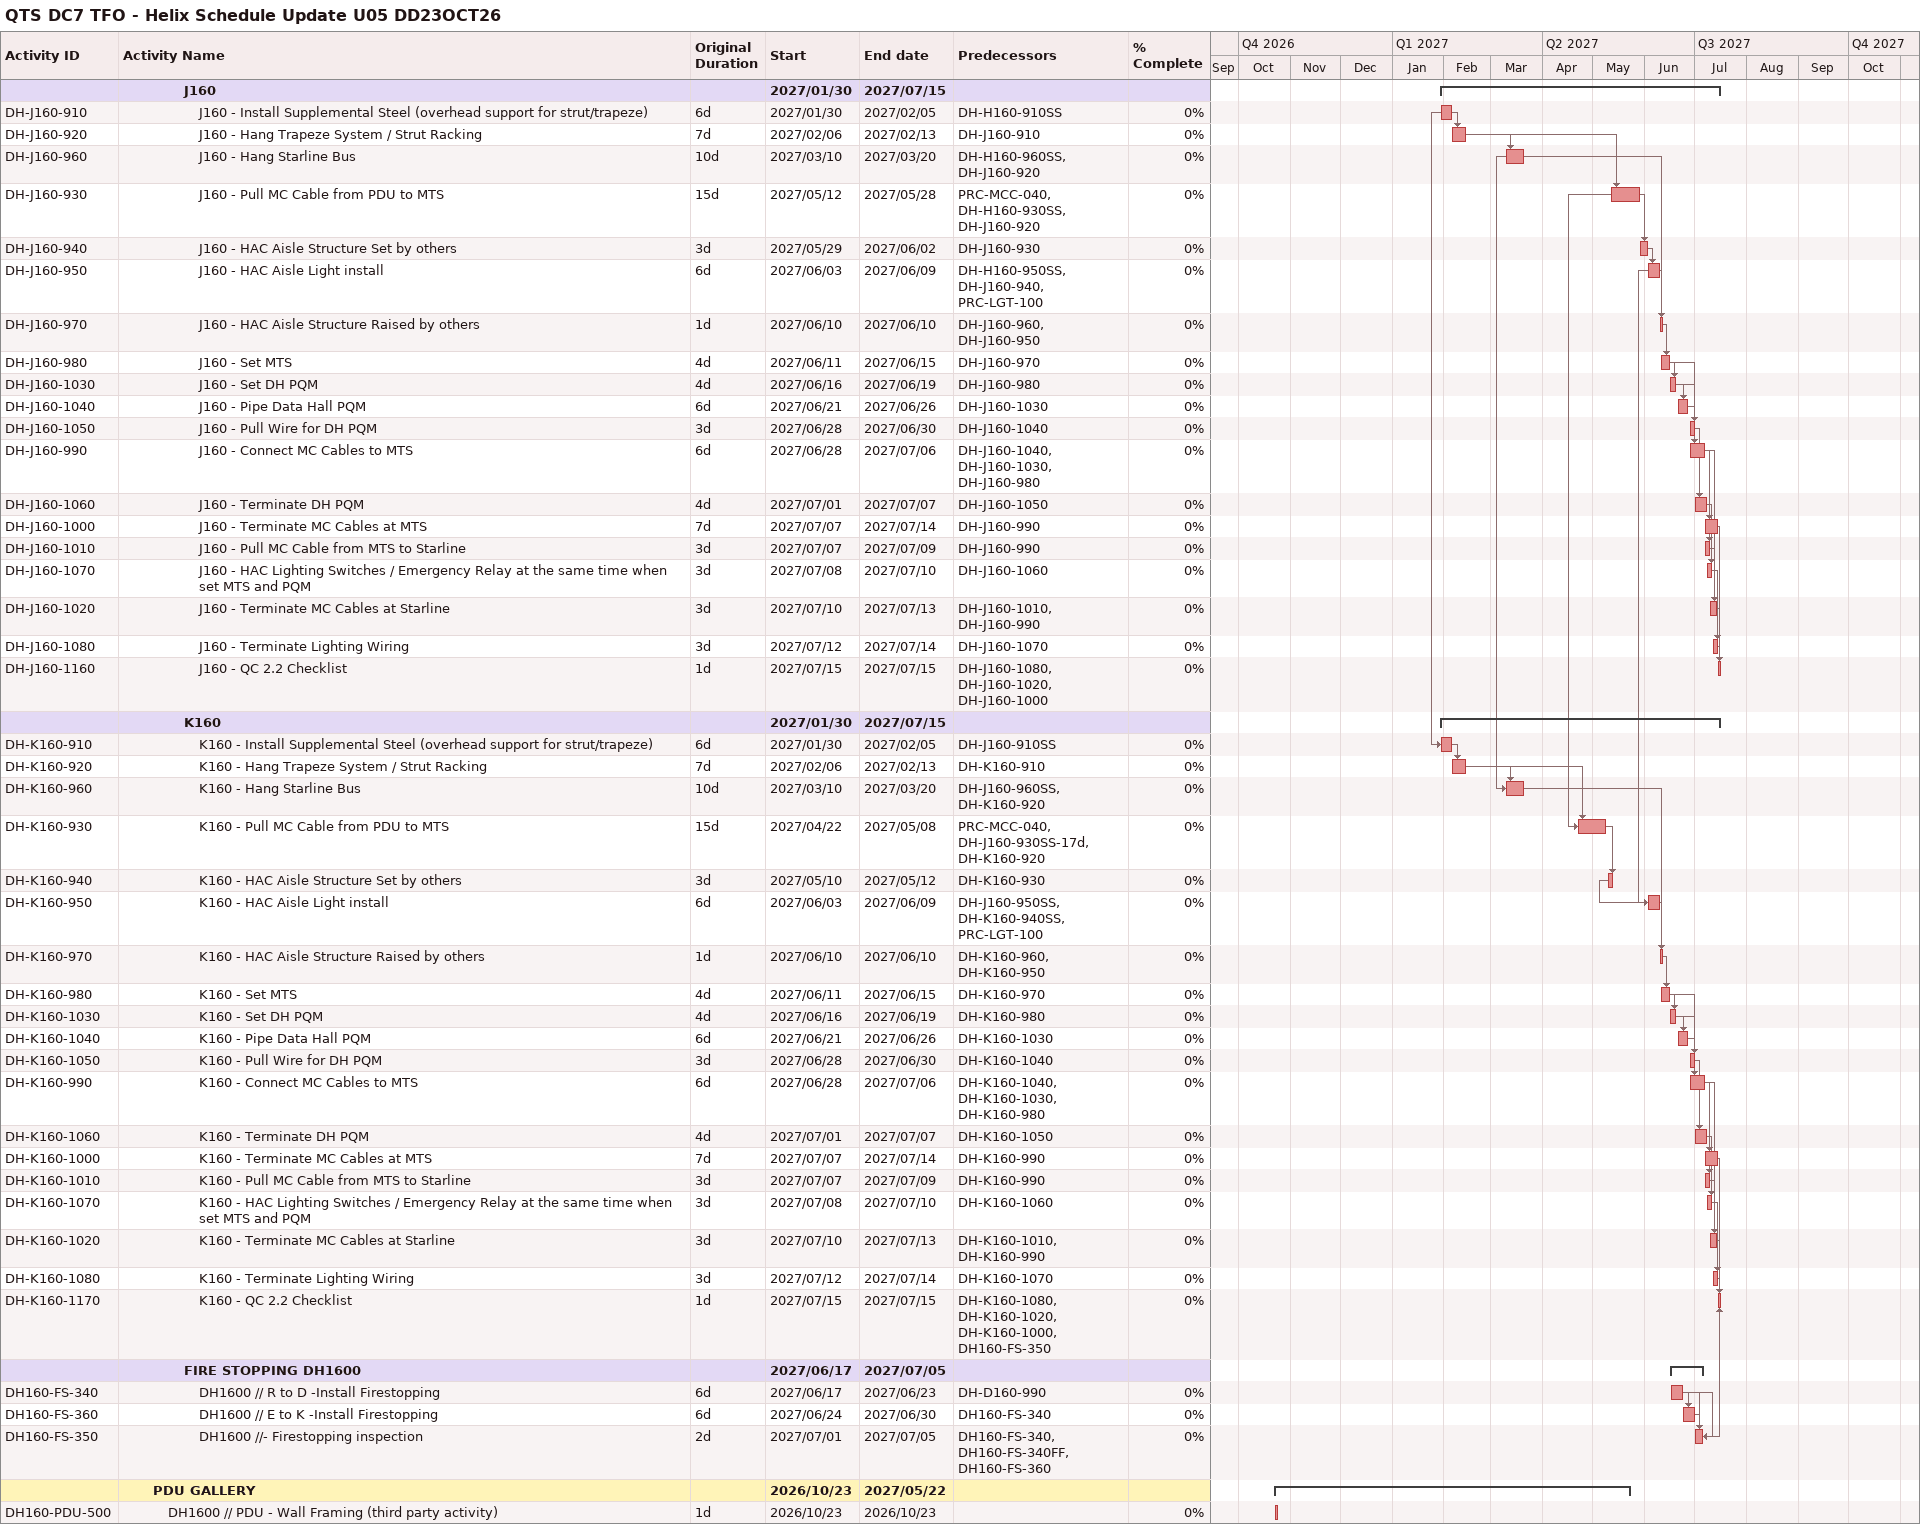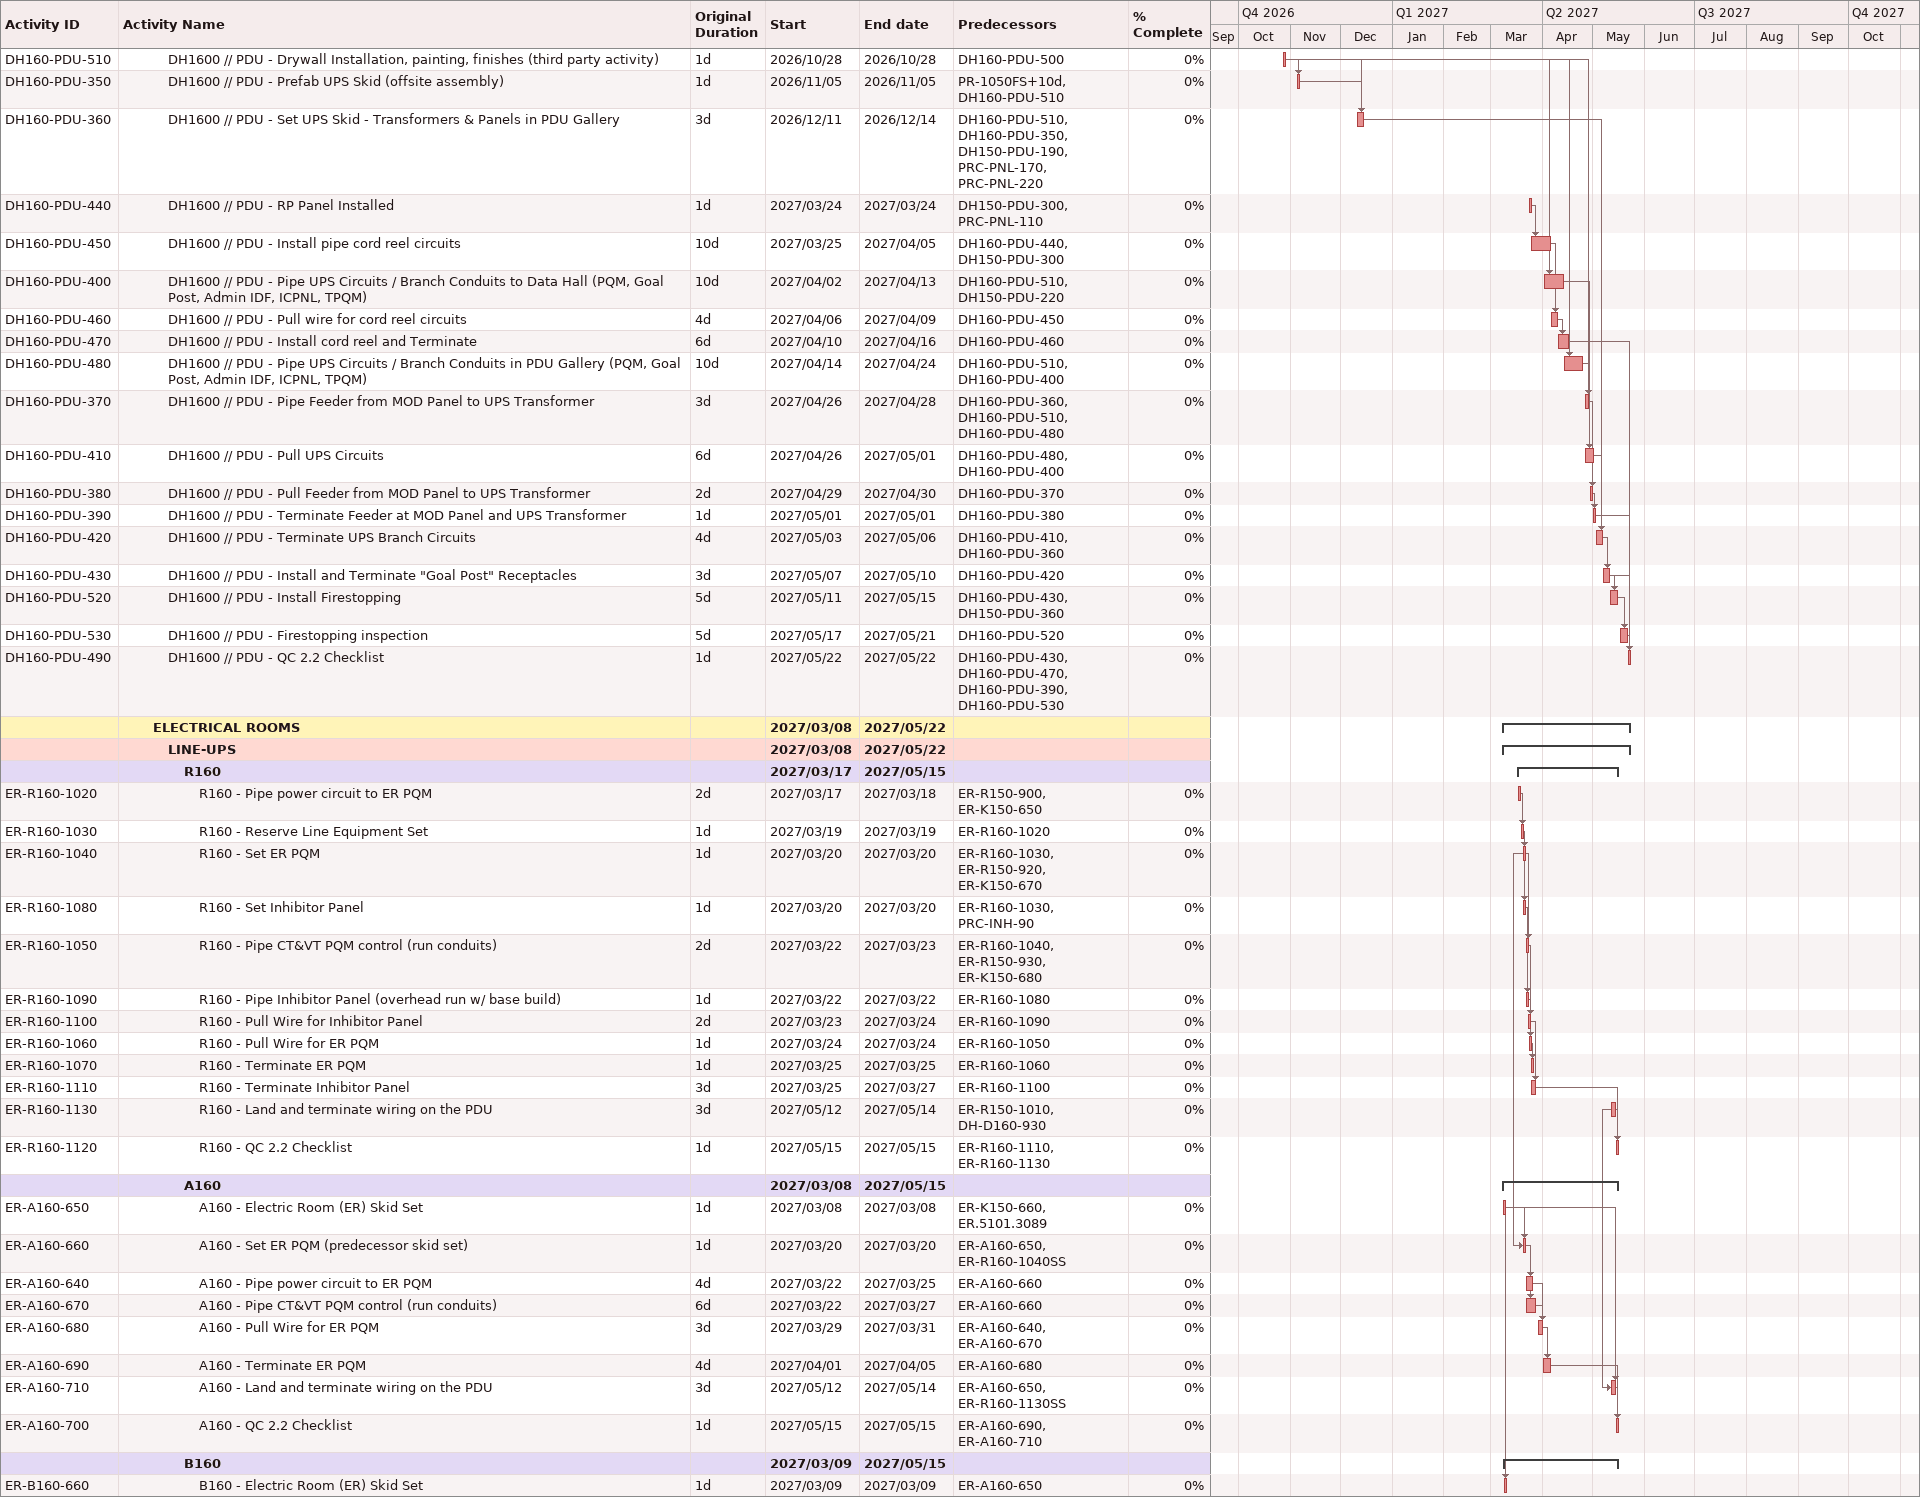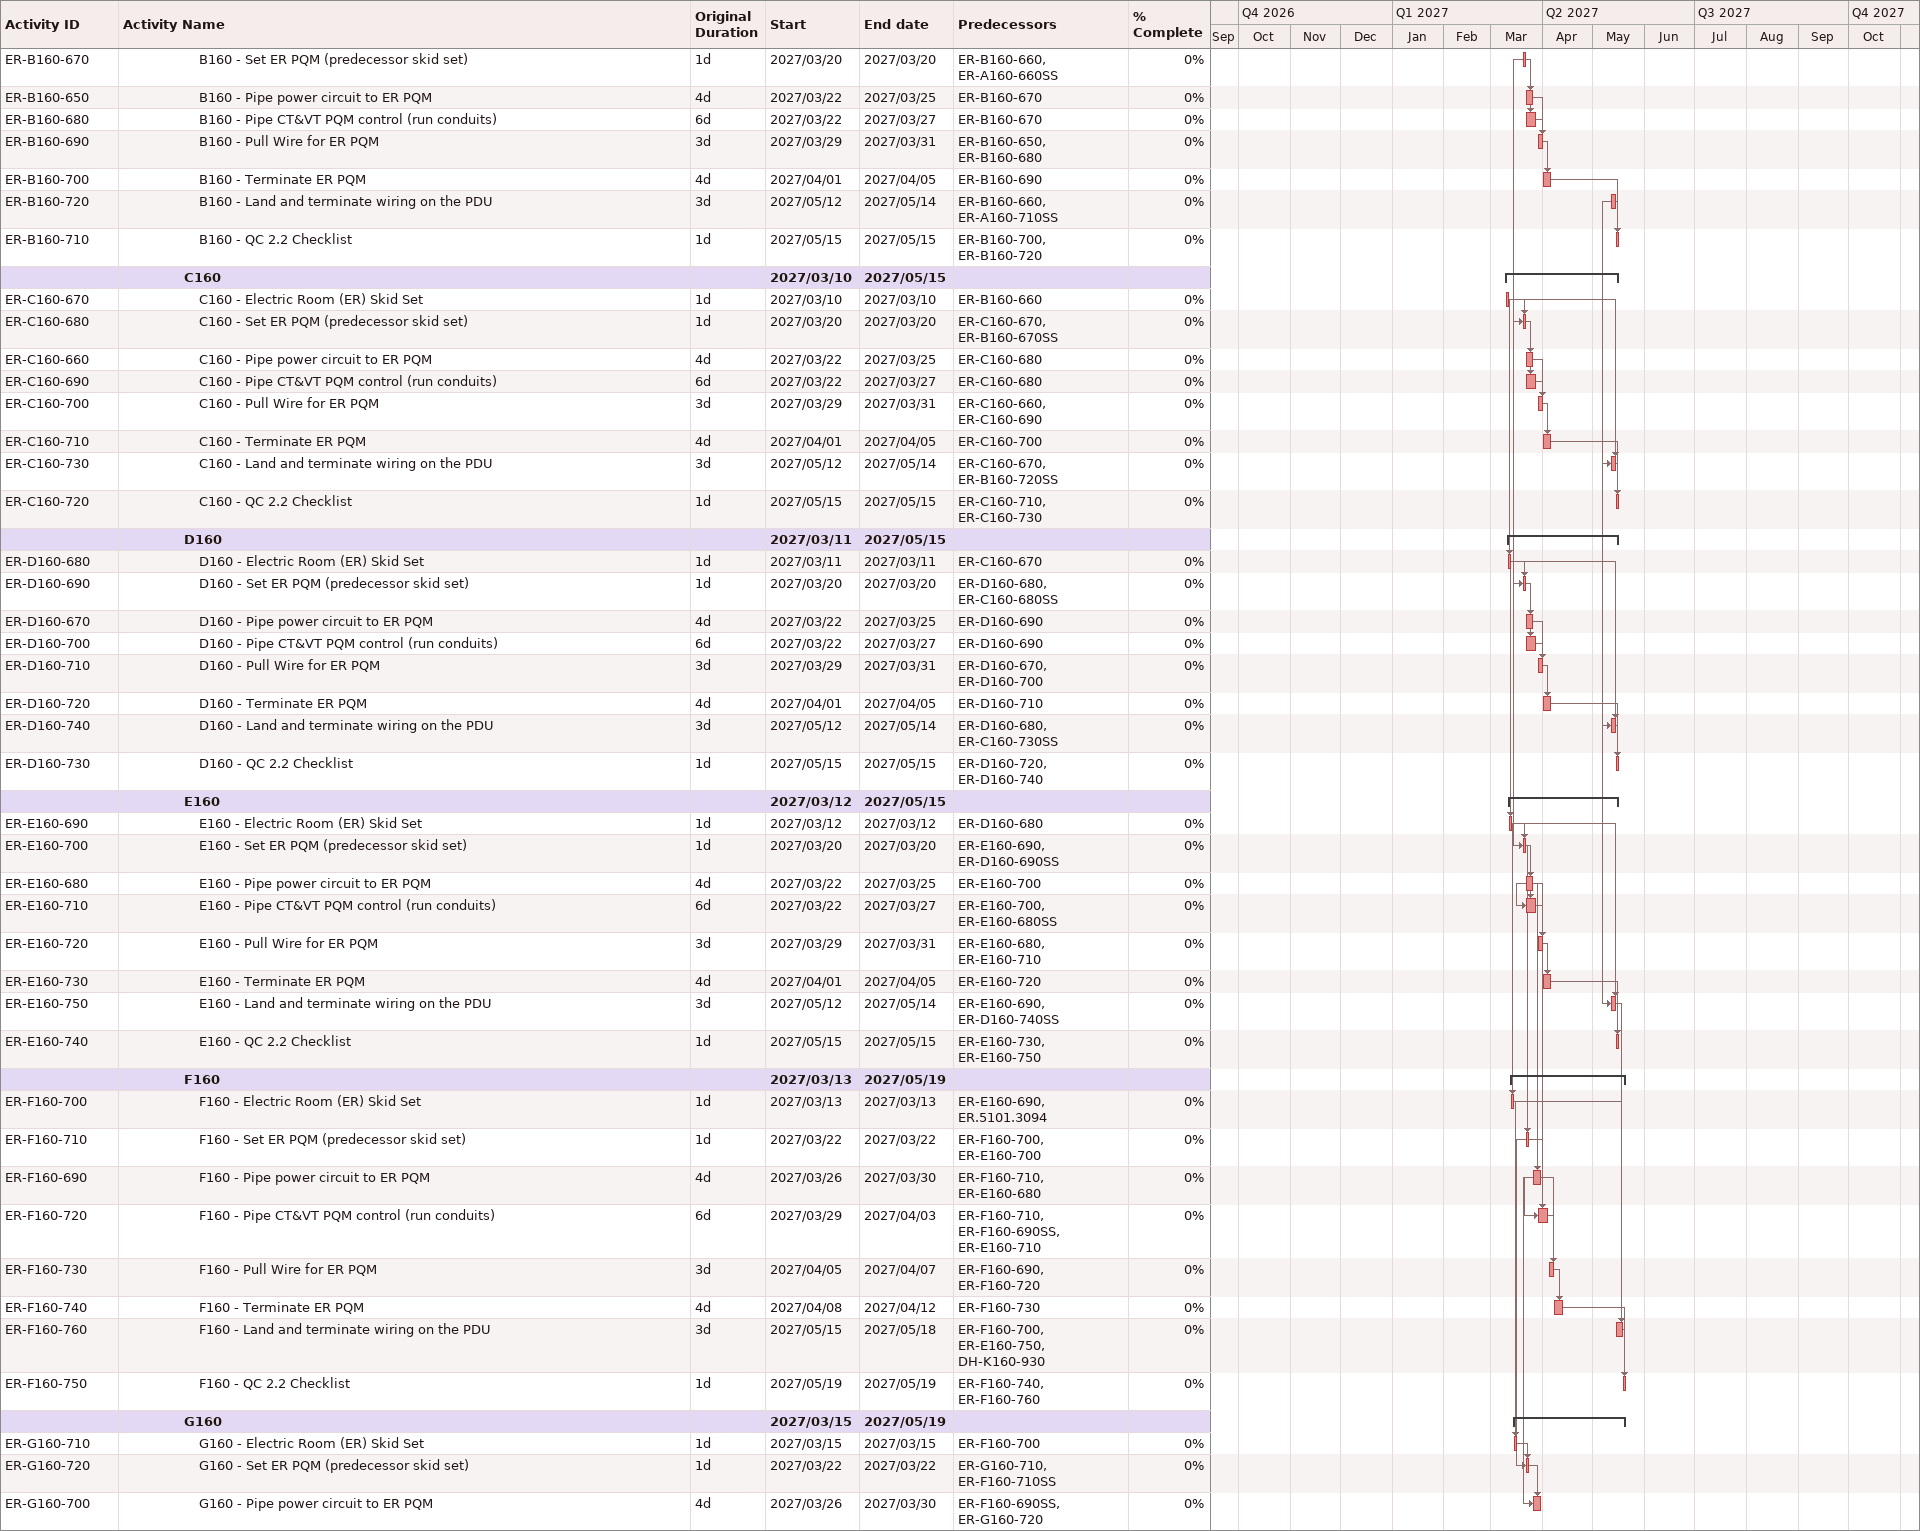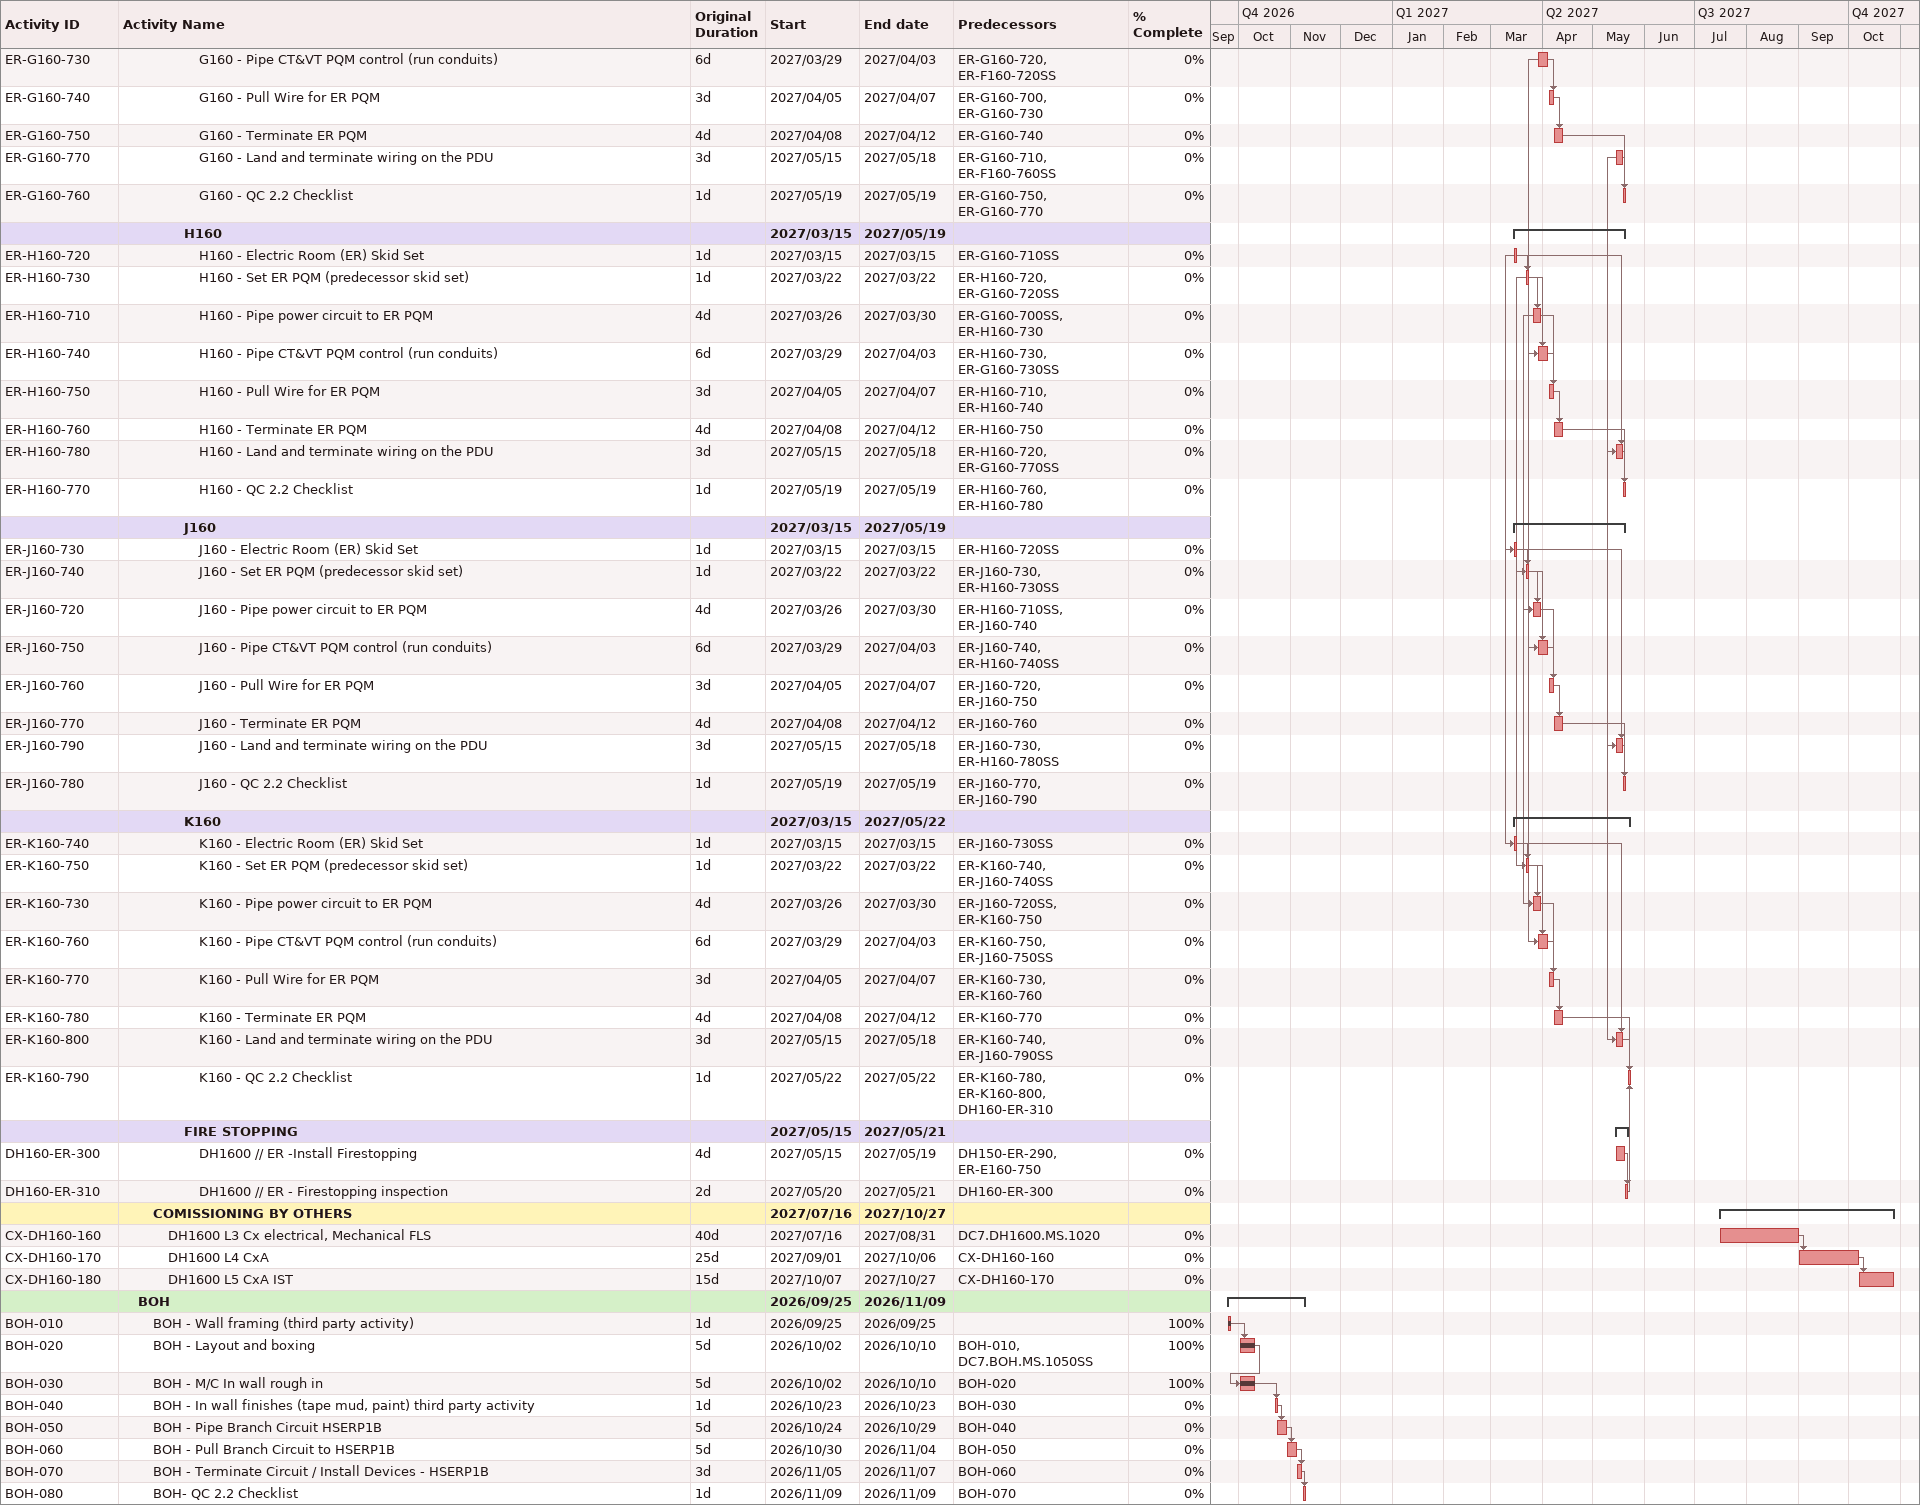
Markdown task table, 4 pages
QTS DC7 TFO - Helix Schedule Update U05 DD23OCT26

| ID | Level | Task | Original duration | Start | Finish | Predecessors | % complete |
|---|---|---|---|---|---|---|---|
|  | 5 | **J160** |  | 2027-01-30 | 2027-07-15 |  |  |
| DH-J160-910 | 6 | J160 - Install Supplemental Steel (overhead support for strut/trapeze) | 6d | 2027-01-30 | 2027-02-05 | DH-H160-910SS | 0 |
| DH-J160-920 | 6 | J160 - Hang Trapeze System / Strut Racking | 7d | 2027-02-06 | 2027-02-13 | DH-J160-910 | 0 |
| DH-J160-960 | 6 | J160 - Hang Starline Bus | 10d | 2027-03-10 | 2027-03-20 | DH-H160-960SS, DH-J160-920 | 0 |
| DH-J160-930 | 6 | J160 - Pull MC Cable from PDU to MTS | 15d | 2027-05-12 | 2027-05-28 | PRC-MCC-040, DH-H160-930SS, DH-J160-920 | 0 |
| DH-J160-940 | 6 | J160 - HAC Aisle Structure Set by others | 3d | 2027-05-29 | 2027-06-02 | DH-J160-930 | 0 |
| DH-J160-950 | 6 | J160 - HAC Aisle Light install | 6d | 2027-06-03 | 2027-06-09 | DH-H160-950SS, DH-J160-940, PRC-LGT-100 | 0 |
| DH-J160-970 | 6 | J160 - HAC Aisle Structure Raised by others | 1d | 2027-06-10 | 2027-06-10 | DH-J160-960, DH-J160-950 | 0 |
| DH-J160-980 | 6 | J160 - Set MTS | 4d | 2027-06-11 | 2027-06-15 | DH-J160-970 | 0 |
| DH-J160-1030 | 6 | J160 - Set DH PQM | 4d | 2027-06-16 | 2027-06-19 | DH-J160-980 | 0 |
| DH-J160-1040 | 6 | J160 - Pipe Data Hall PQM | 6d | 2027-06-21 | 2027-06-26 | DH-J160-1030 | 0 |
| DH-J160-1050 | 6 | J160 - Pull Wire for DH PQM | 3d | 2027-06-28 | 2027-06-30 | DH-J160-1040 | 0 |
| DH-J160-990 | 6 | J160 - Connect MC Cables to MTS | 6d | 2027-06-28 | 2027-07-06 | DH-J160-1040, DH-J160-1030, DH-J160-980 | 0 |
| DH-J160-1060 | 6 | J160 - Terminate DH PQM | 4d | 2027-07-01 | 2027-07-07 | DH-J160-1050 | 0 |
| DH-J160-1000 | 6 | J160 - Terminate MC Cables at MTS | 7d | 2027-07-07 | 2027-07-14 | DH-J160-990 | 0 |
| DH-J160-1010 | 6 | J160 - Pull MC Cable from MTS to Starline | 3d | 2027-07-07 | 2027-07-09 | DH-J160-990 | 0 |
| DH-J160-1070 | 6 | J160 - HAC Lighting Switches / Emergency Relay at the same time when set MTS and PQM | 3d | 2027-07-08 | 2027-07-10 | DH-J160-1060 | 0 |
| DH-J160-1020 | 6 | J160 - Terminate MC Cables at Starline | 3d | 2027-07-10 | 2027-07-13 | DH-J160-1010, DH-J160-990 | 0 |
| DH-J160-1080 | 6 | J160 - Terminate Lighting Wiring | 3d | 2027-07-12 | 2027-07-14 | DH-J160-1070 | 0 |
| DH-J160-1160 | 6 | J160 - QC 2.2 Checklist | 1d | 2027-07-15 | 2027-07-15 | DH-J160-1080, DH-J160-1020, DH-J160-1000 | 0 |
|  | 5 | **K160** |  | 2027-01-30 | 2027-07-15 |  |  |
| DH-K160-910 | 6 | K160 - Install Supplemental Steel (overhead support for strut/trapeze) | 6d | 2027-01-30 | 2027-02-05 | DH-J160-910SS | 0 |
| DH-K160-920 | 6 | K160 - Hang Trapeze System / Strut Racking | 7d | 2027-02-06 | 2027-02-13 | DH-K160-910 | 0 |
| DH-K160-960 | 6 | K160 - Hang Starline Bus | 10d | 2027-03-10 | 2027-03-20 | DH-J160-960SS, DH-K160-920 | 0 |
| DH-K160-930 | 6 | K160 - Pull MC Cable from PDU to MTS | 15d | 2027-04-22 | 2027-05-08 | PRC-MCC-040, DH-J160-930SS-17d, DH-K160-920 | 0 |
| DH-K160-940 | 6 | K160 - HAC Aisle Structure Set by others | 3d | 2027-05-10 | 2027-05-12 | DH-K160-930 | 0 |
| DH-K160-950 | 6 | K160 - HAC Aisle Light install | 6d | 2027-06-03 | 2027-06-09 | DH-J160-950SS, DH-K160-940SS, PRC-LGT-100 | 0 |
| DH-K160-970 | 6 | K160 - HAC Aisle Structure Raised by others | 1d | 2027-06-10 | 2027-06-10 | DH-K160-960, DH-K160-950 | 0 |
| DH-K160-980 | 6 | K160 - Set MTS | 4d | 2027-06-11 | 2027-06-15 | DH-K160-970 | 0 |
| DH-K160-1030 | 6 | K160 - Set DH PQM | 4d | 2027-06-16 | 2027-06-19 | DH-K160-980 | 0 |
| DH-K160-1040 | 6 | K160 - Pipe Data Hall PQM | 6d | 2027-06-21 | 2027-06-26 | DH-K160-1030 | 0 |
| DH-K160-1050 | 6 | K160 - Pull Wire for DH PQM | 3d | 2027-06-28 | 2027-06-30 | DH-K160-1040 | 0 |
| DH-K160-990 | 6 | K160 - Connect MC Cables to MTS | 6d | 2027-06-28 | 2027-07-06 | DH-K160-1040, DH-K160-1030, DH-K160-980 | 0 |
| DH-K160-1060 | 6 | K160 - Terminate DH PQM | 4d | 2027-07-01 | 2027-07-07 | DH-K160-1050 | 0 |
| DH-K160-1000 | 6 | K160 - Terminate MC Cables at MTS | 7d | 2027-07-07 | 2027-07-14 | DH-K160-990 | 0 |
| DH-K160-1010 | 6 | K160 - Pull MC Cable from MTS to Starline | 3d | 2027-07-07 | 2027-07-09 | DH-K160-990 | 0 |
| DH-K160-1070 | 6 | K160 - HAC Lighting Switches / Emergency Relay at the same time when set MTS and PQM | 3d | 2027-07-08 | 2027-07-10 | DH-K160-1060 | 0 |
| DH-K160-1020 | 6 | K160 - Terminate MC Cables at Starline | 3d | 2027-07-10 | 2027-07-13 | DH-K160-1010, DH-K160-990 | 0 |
| DH-K160-1080 | 6 | K160 - Terminate Lighting Wiring | 3d | 2027-07-12 | 2027-07-14 | DH-K160-1070 | 0 |
| DH-K160-1170 | 6 | K160 - QC 2.2 Checklist | 1d | 2027-07-15 | 2027-07-15 | DH-K160-1080, DH-K160-1020, DH-K160-1000, DH160-FS-350 | 0 |
|  | 5 | **FIRE STOPPING DH1600** |  | 2027-06-17 | 2027-07-05 |  |  |
| DH160-FS-340 | 6 | DH1600 // R to D -Install Firestopping | 6d | 2027-06-17 | 2027-06-23 | DH-D160-990 | 0 |
| DH160-FS-360 | 6 | DH1600 // E to K -Install Firestopping | 6d | 2027-06-24 | 2027-06-30 | DH160-FS-340 | 0 |
| DH160-FS-350 | 6 | DH1600 //- Firestopping inspection | 2d | 2027-07-01 | 2027-07-05 | DH160-FS-340, DH160-FS-340FF, DH160-FS-360 | 0 |
|  | 3 | **PDU GALLERY** |  | 2026-10-23 | 2027-05-22 |  |  |
| DH160-PDU-500 | 4 | DH1600 // PDU - Wall Framing (third party activity) | 1d | 2026-10-23 | 2026-10-23 |  | 0 |
| DH160-PDU-510 | 4 | DH1600 // PDU - Drywall Installation, painting, finishes (third party activity) | 1d | 2026-10-28 | 2026-10-28 | DH160-PDU-500 | 0 |
| DH160-PDU-350 | 4 | DH1600 // PDU - Prefab UPS Skid (offsite assembly) | 1d | 2026-11-05 | 2026-11-05 | PR-1050FS+10d, DH160-PDU-510 | 0 |
| DH160-PDU-360 | 4 | DH1600 // PDU - Set UPS Skid - Transformers & Panels in PDU Gallery | 3d | 2026-12-11 | 2026-12-14 | DH160-PDU-510, DH160-PDU-350, DH150-PDU-190, PRC-PNL-170, PRC-PNL-220 | 0 |
| DH160-PDU-440 | 4 | DH1600 // PDU - RP Panel Installed | 1d | 2027-03-24 | 2027-03-24 | DH150-PDU-300, PRC-PNL-110 | 0 |
| DH160-PDU-450 | 4 | DH1600 // PDU - Install pipe cord reel circuits | 10d | 2027-03-25 | 2027-04-05 | DH160-PDU-440, DH150-PDU-300 | 0 |
| DH160-PDU-400 | 4 | DH1600 // PDU - Pipe UPS Circuits / Branch Conduits to Data Hall (PQM, Goal Post, Admin IDF, ICPNL, TPQM) | 10d | 2027-04-02 | 2027-04-13 | DH160-PDU-510, DH150-PDU-220 | 0 |
| DH160-PDU-460 | 4 | DH1600 // PDU - Pull wire for cord reel circuits | 4d | 2027-04-06 | 2027-04-09 | DH160-PDU-450 | 0 |
| DH160-PDU-470 | 4 | DH1600 // PDU - Install cord reel and Terminate | 6d | 2027-04-10 | 2027-04-16 | DH160-PDU-460 | 0 |
| DH160-PDU-480 | 4 | DH1600 // PDU - Pipe UPS Circuits / Branch Conduits in PDU Gallery (PQM, Goal Post, Admin IDF, ICPNL, TPQM) | 10d | 2027-04-14 | 2027-04-24 | DH160-PDU-510, DH160-PDU-400 | 0 |
| DH160-PDU-370 | 4 | DH1600 // PDU - Pipe Feeder from MOD Panel to UPS Transformer | 3d | 2027-04-26 | 2027-04-28 | DH160-PDU-360, DH160-PDU-510, DH160-PDU-480 | 0 |
| DH160-PDU-410 | 4 | DH1600 // PDU - Pull UPS Circuits | 6d | 2027-04-26 | 2027-05-01 | DH160-PDU-480, DH160-PDU-400 | 0 |
| DH160-PDU-380 | 4 | DH1600 // PDU - Pull Feeder from MOD Panel to UPS Transformer | 2d | 2027-04-29 | 2027-04-30 | DH160-PDU-370 | 0 |
| DH160-PDU-390 | 4 | DH1600 // PDU - Terminate Feeder at MOD Panel and UPS Transformer | 1d | 2027-05-01 | 2027-05-01 | DH160-PDU-380 | 0 |
| DH160-PDU-420 | 4 | DH1600 // PDU - Terminate UPS Branch Circuits | 4d | 2027-05-03 | 2027-05-06 | DH160-PDU-410, DH160-PDU-360 | 0 |
| DH160-PDU-430 | 4 | DH1600 // PDU - Install and Terminate "Goal Post" Receptacles | 3d | 2027-05-07 | 2027-05-10 | DH160-PDU-420 | 0 |
| DH160-PDU-520 | 4 | DH1600 // PDU - Install Firestopping | 5d | 2027-05-11 | 2027-05-15 | DH160-PDU-430, DH150-PDU-360 | 0 |
| DH160-PDU-530 | 4 | DH1600 // PDU - Firestopping inspection | 5d | 2027-05-17 | 2027-05-21 | DH160-PDU-520 | 0 |
| DH160-PDU-490 | 4 | DH1600 // PDU - QC 2.2 Checklist | 1d | 2027-05-22 | 2027-05-22 | DH160-PDU-430, DH160-PDU-470, DH160-PDU-390, DH160-PDU-530 | 0 |
|  | 3 | **ELECTRICAL ROOMS** |  | 2027-03-08 | 2027-05-22 |  |  |
|  | 4 | **LINE-UPS** |  | 2027-03-08 | 2027-05-22 |  |  |
|  | 5 | **R160** |  | 2027-03-17 | 2027-05-15 |  |  |
| ER-R160-1020 | 6 | R160 - Pipe power circuit to ER PQM | 2d | 2027-03-17 | 2027-03-18 | ER-R150-900, ER-K150-650 | 0 |
| ER-R160-1030 | 6 | R160 - Reserve Line Equipment Set | 1d | 2027-03-19 | 2027-03-19 | ER-R160-1020 | 0 |
| ER-R160-1040 | 6 | R160 - Set ER PQM | 1d | 2027-03-20 | 2027-03-20 | ER-R160-1030, ER-R150-920, ER-K150-670 | 0 |
| ER-R160-1080 | 6 | R160 - Set Inhibitor Panel | 1d | 2027-03-20 | 2027-03-20 | ER-R160-1030, PRC-INH-90 | 0 |
| ER-R160-1050 | 6 | R160 - Pipe CT&VT PQM control (run conduits) | 2d | 2027-03-22 | 2027-03-23 | ER-R160-1040, ER-R150-930, ER-K150-680 | 0 |
| ER-R160-1090 | 6 | R160 - Pipe Inhibitor Panel (overhead run w/ base build) | 1d | 2027-03-22 | 2027-03-22 | ER-R160-1080 | 0 |
| ER-R160-1100 | 6 | R160 - Pull Wire for Inhibitor Panel | 2d | 2027-03-23 | 2027-03-24 | ER-R160-1090 | 0 |
| ER-R160-1060 | 6 | R160 - Pull Wire for ER PQM | 1d | 2027-03-24 | 2027-03-24 | ER-R160-1050 | 0 |
| ER-R160-1070 | 6 | R160 - Terminate ER PQM | 1d | 2027-03-25 | 2027-03-25 | ER-R160-1060 | 0 |
| ER-R160-1110 | 6 | R160 - Terminate Inhibitor Panel | 3d | 2027-03-25 | 2027-03-27 | ER-R160-1100 | 0 |
| ER-R160-1130 | 6 | R160 - Land and terminate wiring on the PDU | 3d | 2027-05-12 | 2027-05-14 | ER-R150-1010, DH-D160-930 | 0 |
| ER-R160-1120 | 6 | R160 - QC 2.2 Checklist | 1d | 2027-05-15 | 2027-05-15 | ER-R160-1110, ER-R160-1130 | 0 |
|  | 5 | **A160** |  | 2027-03-08 | 2027-05-15 |  |  |
| ER-A160-650 | 6 | A160 - Electric Room (ER) Skid Set | 1d | 2027-03-08 | 2027-03-08 | ER-K150-660, ER.5101.3089 | 0 |
| ER-A160-660 | 6 | A160 - Set ER PQM (predecessor skid set) | 1d | 2027-03-20 | 2027-03-20 | ER-A160-650, ER-R160-1040SS | 0 |
| ER-A160-640 | 6 | A160 - Pipe power circuit to ER PQM | 4d | 2027-03-22 | 2027-03-25 | ER-A160-660 | 0 |
| ER-A160-670 | 6 | A160 - Pipe CT&VT PQM control (run conduits) | 6d | 2027-03-22 | 2027-03-27 | ER-A160-660 | 0 |
| ER-A160-680 | 6 | A160 - Pull Wire for ER PQM | 3d | 2027-03-29 | 2027-03-31 | ER-A160-640, ER-A160-670 | 0 |
| ER-A160-690 | 6 | A160 - Terminate ER PQM | 4d | 2027-04-01 | 2027-04-05 | ER-A160-680 | 0 |
| ER-A160-710 | 6 | A160 - Land and terminate wiring on the PDU | 3d | 2027-05-12 | 2027-05-14 | ER-A160-650, ER-R160-1130SS | 0 |
| ER-A160-700 | 6 | A160 - QC 2.2 Checklist | 1d | 2027-05-15 | 2027-05-15 | ER-A160-690, ER-A160-710 | 0 |
|  | 5 | **B160** |  | 2027-03-09 | 2027-05-15 |  |  |
| ER-B160-660 | 6 | B160 - Electric Room (ER) Skid Set | 1d | 2027-03-09 | 2027-03-09 | ER-A160-650 | 0 |
| ER-B160-670 | 6 | B160 - Set ER PQM (predecessor skid set) | 1d | 2027-03-20 | 2027-03-20 | ER-B160-660, ER-A160-660SS | 0 |
| ER-B160-650 | 6 | B160 - Pipe power circuit to ER PQM | 4d | 2027-03-22 | 2027-03-25 | ER-B160-670 | 0 |
| ER-B160-680 | 6 | B160 - Pipe CT&VT PQM control (run conduits) | 6d | 2027-03-22 | 2027-03-27 | ER-B160-670 | 0 |
| ER-B160-690 | 6 | B160 - Pull Wire for ER PQM | 3d | 2027-03-29 | 2027-03-31 | ER-B160-650, ER-B160-680 | 0 |
| ER-B160-700 | 6 | B160 - Terminate ER PQM | 4d | 2027-04-01 | 2027-04-05 | ER-B160-690 | 0 |
| ER-B160-720 | 6 | B160 - Land and terminate wiring on the PDU | 3d | 2027-05-12 | 2027-05-14 | ER-B160-660, ER-A160-710SS | 0 |
| ER-B160-710 | 6 | B160 - QC 2.2 Checklist | 1d | 2027-05-15 | 2027-05-15 | ER-B160-700, ER-B160-720 | 0 |
|  | 5 | **C160** |  | 2027-03-10 | 2027-05-15 |  |  |
| ER-C160-670 | 6 | C160 - Electric Room (ER) Skid Set | 1d | 2027-03-10 | 2027-03-10 | ER-B160-660 | 0 |
| ER-C160-680 | 6 | C160 - Set ER PQM (predecessor skid set) | 1d | 2027-03-20 | 2027-03-20 | ER-C160-670, ER-B160-670SS | 0 |
| ER-C160-660 | 6 | C160 - Pipe power circuit to ER PQM | 4d | 2027-03-22 | 2027-03-25 | ER-C160-680 | 0 |
| ER-C160-690 | 6 | C160 - Pipe CT&VT PQM control (run conduits) | 6d | 2027-03-22 | 2027-03-27 | ER-C160-680 | 0 |
| ER-C160-700 | 6 | C160 - Pull Wire for ER PQM | 3d | 2027-03-29 | 2027-03-31 | ER-C160-660, ER-C160-690 | 0 |
| ER-C160-710 | 6 | C160 - Terminate ER PQM | 4d | 2027-04-01 | 2027-04-05 | ER-C160-700 | 0 |
| ER-C160-730 | 6 | C160 - Land and terminate wiring on the PDU | 3d | 2027-05-12 | 2027-05-14 | ER-C160-670, ER-B160-720SS | 0 |
| ER-C160-720 | 6 | C160 - QC 2.2 Checklist | 1d | 2027-05-15 | 2027-05-15 | ER-C160-710, ER-C160-730 | 0 |
|  | 5 | **D160** |  | 2027-03-11 | 2027-05-15 |  |  |
| ER-D160-680 | 6 | D160 - Electric Room (ER) Skid Set | 1d | 2027-03-11 | 2027-03-11 | ER-C160-670 | 0 |
| ER-D160-690 | 6 | D160 - Set ER PQM (predecessor skid set) | 1d | 2027-03-20 | 2027-03-20 | ER-D160-680, ER-C160-680SS | 0 |
| ER-D160-670 | 6 | D160 - Pipe power circuit to ER PQM | 4d | 2027-03-22 | 2027-03-25 | ER-D160-690 | 0 |
| ER-D160-700 | 6 | D160 - Pipe CT&VT PQM control (run conduits) | 6d | 2027-03-22 | 2027-03-27 | ER-D160-690 | 0 |
| ER-D160-710 | 6 | D160 - Pull Wire for ER PQM | 3d | 2027-03-29 | 2027-03-31 | ER-D160-670, ER-D160-700 | 0 |
| ER-D160-720 | 6 | D160 - Terminate ER PQM | 4d | 2027-04-01 | 2027-04-05 | ER-D160-710 | 0 |
| ER-D160-740 | 6 | D160 - Land and terminate wiring on the PDU | 3d | 2027-05-12 | 2027-05-14 | ER-D160-680, ER-C160-730SS | 0 |
| ER-D160-730 | 6 | D160 - QC 2.2 Checklist | 1d | 2027-05-15 | 2027-05-15 | ER-D160-720, ER-D160-740 | 0 |
|  | 5 | **E160** |  | 2027-03-12 | 2027-05-15 |  |  |
| ER-E160-690 | 6 | E160 - Electric Room (ER) Skid Set | 1d | 2027-03-12 | 2027-03-12 | ER-D160-680 | 0 |
| ER-E160-700 | 6 | E160 - Set ER PQM (predecessor skid set) | 1d | 2027-03-20 | 2027-03-20 | ER-E160-690, ER-D160-690SS | 0 |
| ER-E160-680 | 6 | E160 - Pipe power circuit to ER PQM | 4d | 2027-03-22 | 2027-03-25 | ER-E160-700 | 0 |
| ER-E160-710 | 6 | E160 - Pipe CT&VT PQM control (run conduits) | 6d | 2027-03-22 | 2027-03-27 | ER-E160-700, ER-E160-680SS | 0 |
| ER-E160-720 | 6 | E160 - Pull Wire for ER PQM | 3d | 2027-03-29 | 2027-03-31 | ER-E160-680, ER-E160-710 | 0 |
| ER-E160-730 | 6 | E160 - Terminate ER PQM | 4d | 2027-04-01 | 2027-04-05 | ER-E160-720 | 0 |
| ER-E160-750 | 6 | E160 - Land and terminate wiring on the PDU | 3d | 2027-05-12 | 2027-05-14 | ER-E160-690, ER-D160-740SS | 0 |
| ER-E160-740 | 6 | E160 - QC 2.2 Checklist | 1d | 2027-05-15 | 2027-05-15 | ER-E160-730, ER-E160-750 | 0 |
|  | 5 | **F160** |  | 2027-03-13 | 2027-05-19 |  |  |
| ER-F160-700 | 6 | F160 - Electric Room (ER) Skid Set | 1d | 2027-03-13 | 2027-03-13 | ER-E160-690, ER.5101.3094 | 0 |
| ER-F160-710 | 6 | F160 - Set ER PQM (predecessor skid set) | 1d | 2027-03-22 | 2027-03-22 | ER-F160-700, ER-E160-700 | 0 |
| ER-F160-690 | 6 | F160 - Pipe power circuit to ER PQM | 4d | 2027-03-26 | 2027-03-30 | ER-F160-710, ER-E160-680 | 0 |
| ER-F160-720 | 6 | F160 - Pipe CT&VT PQM control (run conduits) | 6d | 2027-03-29 | 2027-04-03 | ER-F160-710, ER-F160-690SS, ER-E160-710 | 0 |
| ER-F160-730 | 6 | F160 - Pull Wire for ER PQM | 3d | 2027-04-05 | 2027-04-07 | ER-F160-690, ER-F160-720 | 0 |
| ER-F160-740 | 6 | F160 - Terminate ER PQM | 4d | 2027-04-08 | 2027-04-12 | ER-F160-730 | 0 |
| ER-F160-760 | 6 | F160 - Land and terminate wiring on the PDU | 3d | 2027-05-15 | 2027-05-18 | ER-F160-700, ER-E160-750, DH-K160-930 | 0 |
| ER-F160-750 | 6 | F160 - QC 2.2 Checklist | 1d | 2027-05-19 | 2027-05-19 | ER-F160-740, ER-F160-760 | 0 |
|  | 5 | **G160** |  | 2027-03-15 | 2027-05-19 |  |  |
| ER-G160-710 | 6 | G160 - Electric Room (ER) Skid Set | 1d | 2027-03-15 | 2027-03-15 | ER-F160-700 | 0 |
| ER-G160-720 | 6 | G160 - Set ER PQM (predecessor skid set) | 1d | 2027-03-22 | 2027-03-22 | ER-G160-710, ER-F160-710SS | 0 |
| ER-G160-700 | 6 | G160 - Pipe power circuit to ER PQM | 4d | 2027-03-26 | 2027-03-30 | ER-F160-690SS, ER-G160-720 | 0 |
| ER-G160-730 | 6 | G160 - Pipe CT&VT PQM control (run conduits) | 6d | 2027-03-29 | 2027-04-03 | ER-G160-720, ER-F160-720SS | 0 |
| ER-G160-740 | 6 | G160 - Pull Wire for ER PQM | 3d | 2027-04-05 | 2027-04-07 | ER-G160-700, ER-G160-730 | 0 |
| ER-G160-750 | 6 | G160 - Terminate ER PQM | 4d | 2027-04-08 | 2027-04-12 | ER-G160-740 | 0 |
| ER-G160-770 | 6 | G160 - Land and terminate wiring on the PDU | 3d | 2027-05-15 | 2027-05-18 | ER-G160-710, ER-F160-760SS | 0 |
| ER-G160-760 | 6 | G160 - QC 2.2 Checklist | 1d | 2027-05-19 | 2027-05-19 | ER-G160-750, ER-G160-770 | 0 |
|  | 5 | **H160** |  | 2027-03-15 | 2027-05-19 |  |  |
| ER-H160-720 | 6 | H160 - Electric Room (ER) Skid Set | 1d | 2027-03-15 | 2027-03-15 | ER-G160-710SS | 0 |
| ER-H160-730 | 6 | H160 - Set ER PQM (predecessor skid set) | 1d | 2027-03-22 | 2027-03-22 | ER-H160-720, ER-G160-720SS | 0 |
| ER-H160-710 | 6 | H160 - Pipe power circuit to ER PQM | 4d | 2027-03-26 | 2027-03-30 | ER-G160-700SS, ER-H160-730 | 0 |
| ER-H160-740 | 6 | H160 - Pipe CT&VT PQM control (run conduits) | 6d | 2027-03-29 | 2027-04-03 | ER-H160-730, ER-G160-730SS | 0 |
| ER-H160-750 | 6 | H160 - Pull Wire for ER PQM | 3d | 2027-04-05 | 2027-04-07 | ER-H160-710, ER-H160-740 | 0 |
| ER-H160-760 | 6 | H160 - Terminate ER PQM | 4d | 2027-04-08 | 2027-04-12 | ER-H160-750 | 0 |
| ER-H160-780 | 6 | H160 - Land and terminate wiring on the PDU | 3d | 2027-05-15 | 2027-05-18 | ER-H160-720, ER-G160-770SS | 0 |
| ER-H160-770 | 6 | H160 - QC 2.2 Checklist | 1d | 2027-05-19 | 2027-05-19 | ER-H160-760, ER-H160-780 | 0 |
|  | 5 | **J160** |  | 2027-03-15 | 2027-05-19 |  |  |
| ER-J160-730 | 6 | J160 - Electric Room (ER) Skid Set | 1d | 2027-03-15 | 2027-03-15 | ER-H160-720SS | 0 |
| ER-J160-740 | 6 | J160 - Set ER PQM (predecessor skid set) | 1d | 2027-03-22 | 2027-03-22 | ER-J160-730, ER-H160-730SS | 0 |
| ER-J160-720 | 6 | J160 - Pipe power circuit to ER PQM | 4d | 2027-03-26 | 2027-03-30 | ER-H160-710SS, ER-J160-740 | 0 |
| ER-J160-750 | 6 | J160 - Pipe CT&VT PQM control (run conduits) | 6d | 2027-03-29 | 2027-04-03 | ER-J160-740, ER-H160-740SS | 0 |
| ER-J160-760 | 6 | J160 - Pull Wire for ER PQM | 3d | 2027-04-05 | 2027-04-07 | ER-J160-720, ER-J160-750 | 0 |
| ER-J160-770 | 6 | J160 - Terminate ER PQM | 4d | 2027-04-08 | 2027-04-12 | ER-J160-760 | 0 |
| ER-J160-790 | 6 | J160 - Land and terminate wiring on the PDU | 3d | 2027-05-15 | 2027-05-18 | ER-J160-730, ER-H160-780SS | 0 |
| ER-J160-780 | 6 | J160 - QC 2.2 Checklist | 1d | 2027-05-19 | 2027-05-19 | ER-J160-770, ER-J160-790 | 0 |
|  | 5 | **K160** |  | 2027-03-15 | 2027-05-22 |  |  |
| ER-K160-740 | 6 | K160 - Electric Room (ER) Skid Set | 1d | 2027-03-15 | 2027-03-15 | ER-J160-730SS | 0 |
| ER-K160-750 | 6 | K160 - Set ER PQM (predecessor skid set) | 1d | 2027-03-22 | 2027-03-22 | ER-K160-740, ER-J160-740SS | 0 |
| ER-K160-730 | 6 | K160 - Pipe power circuit to ER PQM | 4d | 2027-03-26 | 2027-03-30 | ER-J160-720SS, ER-K160-750 | 0 |
| ER-K160-760 | 6 | K160 - Pipe CT&VT PQM control (run conduits) | 6d | 2027-03-29 | 2027-04-03 | ER-K160-750, ER-J160-750SS | 0 |
| ER-K160-770 | 6 | K160 - Pull Wire for ER PQM | 3d | 2027-04-05 | 2027-04-07 | ER-K160-730, ER-K160-760 | 0 |
| ER-K160-780 | 6 | K160 - Terminate ER PQM | 4d | 2027-04-08 | 2027-04-12 | ER-K160-770 | 0 |
| ER-K160-800 | 6 | K160 - Land and terminate wiring on the PDU | 3d | 2027-05-15 | 2027-05-18 | ER-K160-740, ER-J160-790SS | 0 |
| ER-K160-790 | 6 | K160 - QC 2.2 Checklist | 1d | 2027-05-22 | 2027-05-22 | ER-K160-780, ER-K160-800, DH160-ER-310 | 0 |
|  | 5 | **FIRE STOPPING** |  | 2027-05-15 | 2027-05-21 |  |  |
| DH160-ER-300 | 6 | DH1600 // ER -Install Firestopping | 4d | 2027-05-15 | 2027-05-19 | DH150-ER-290, ER-E160-750 | 0 |
| DH160-ER-310 | 6 | DH1600 // ER - Firestopping inspection | 2d | 2027-05-20 | 2027-05-21 | DH160-ER-300 | 0 |
|  | 3 | **COMISSIONING BY OTHERS** |  | 2027-07-16 | 2027-10-27 |  |  |
| CX-DH160-160 | 4 | DH1600 L3 Cx electrical, Mechanical FLS | 40d | 2027-07-16 | 2027-08-31 | DC7.DH1600.MS.1020 | 0 |
| CX-DH160-170 | 4 | DH1600 L4 CxA | 25d | 2027-09-01 | 2027-10-06 | CX-DH160-160 | 0 |
| CX-DH160-180 | 4 | DH1600 L5 CxA IST | 15d | 2027-10-07 | 2027-10-27 | CX-DH160-170 | 0 |
|  | 2 | **BOH** |  | 2026-09-25 | 2026-11-09 |  |  |
| BOH-010 | 3 | BOH - Wall framing (third party activity) | 1d | 2026-09-25 | 2026-09-25 |  | 100 |
| BOH-020 | 3 | BOH - Layout and boxing | 5d | 2026-10-02 | 2026-10-10 | BOH-010, DC7.BOH.MS.1050SS | 100 |
| BOH-030 | 3 | BOH - M/C In wall rough in | 5d | 2026-10-02 | 2026-10-10 | BOH-020 | 100 |
| BOH-040 | 3 | BOH - In wall finishes (tape mud, paint) third party activity | 1d | 2026-10-23 | 2026-10-23 | BOH-030 | 0 |
| BOH-050 | 3 | BOH - Pipe Branch Circuit HSERP1B | 5d | 2026-10-24 | 2026-10-29 | BOH-040 | 0 |
| BOH-060 | 3 | BOH - Pull Branch Circuit to HSERP1B | 5d | 2026-10-30 | 2026-11-04 | BOH-050 | 0 |
| BOH-070 | 3 | BOH - Terminate Circuit / Install Devices - HSERP1B | 3d | 2026-11-05 | 2026-11-07 | BOH-060 | 0 |
| BOH-080 | 3 | BOH- QC 2.2 Checklist | 1d | 2026-11-09 | 2026-11-09 | BOH-070 | 0 |
